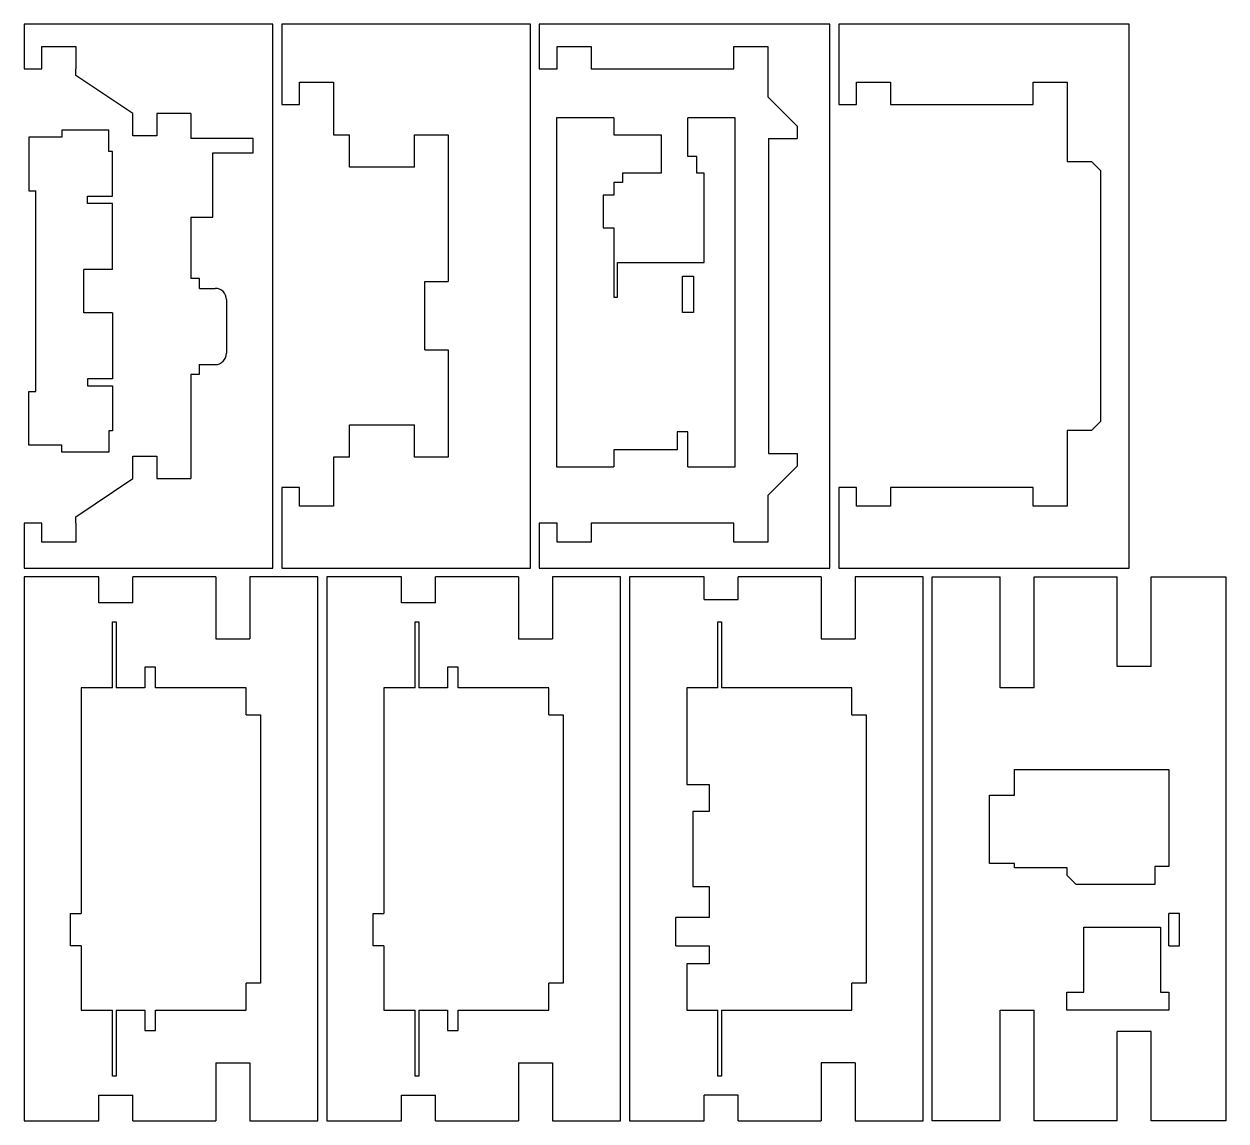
# Model space of a CAD drawing. Header units: millimetres. Extents: x 38 to 710, y -232 to 381.
import ezdxf

# ---------------------------------------------------------------- set-up
doc = ezdxf.new("R2010")
doc.units = ezdxf.units.MM
for name, color, linetype in [('Default', 7, 'Continuous'), ('HOTEND_HOLDER', 7, 'Continuous'), ('LOWER_HALF_1', 7, 'Continuous'), ('LOWER_HALF_2', 7, 'Continuous'), ('RING_1', 7, 'Continuous'), ('RING_2', 7, 'Continuous'), ('RING_3', 7, 'Continuous'), ('UPPER_HALF_1', 7, 'Continuous'), ('UPPER_HALF_2', 7, 'Continuous'), ('Z_BED_MIDDLE', 7, 'Continuous')]:
    doc.layers.add(name, color=color, linetype=linetype)

# ---------------------------------------------------------------- blocks, each defined once
blk = doc.blocks.new('SE')
at = {"layer": 'UPPER_HALF_1', "color": 7, "linetype": 'Continuous'}
for p, q in [((177.16, 381), (38.1, 381)), ((38.1, 381), (38.1, 356)), ((177.16, 77), (177.16, 381)), ((48.1, 368.5), (67.1, 368.5)), ((48.1, 356), (48.1, 368.5)), ((67.1, 368.5), (67.1, 356)), ((38.1, 356), (48.1, 356)), ((67.1, 352.33), (67.1, 356)), ((99.02, 331), (67.1, 352.33)), ((99.02, 318.5), (99.02, 331)), ((131.28, 331), (112.28, 331)), ((112.28, 331), (112.28, 318.5)), ((131.28, 331), (131.28, 317)), ((112.28, 318.5), (99.02, 318.5)), ((166.16, 317), (131.28, 317)), ((166.16, 309), (166.16, 317)), ((143.72, 273), (143.72, 309)), ((143.72, 309), (166.16, 309)), ((131.28, 273), (131.28, 238.8)), ((131.28, 273), (143.72, 273)), ((136.18, 238.8), (131.28, 238.8)), ((136.16, 233.3), (136.18, 238.8)), ((136.16, 233.3), (145.02, 233.3)), ((151.32, 227), (151.32, 197)), ((136.04, 190.7), (136.02, 185.2)), ((136.04, 190.7), (145.02, 190.7)), ((131.28, 185.2), (131.28, 127)), ((136.02, 185.2), (131.28, 185.2)), ((99.02, 127), (99.02, 139.5)), ((99.02, 139.5), (112.28, 139.5)), ((112.28, 139.5), (112.28, 127)), ((67.1, 105.67), (99.02, 127)), ((112.28, 127), (131.28, 127)), ((38.1, 102), (38.1, 77)), ((48.1, 102), (38.1, 102)), ((48.1, 91.49), (48.1, 102)), ((67.1, 102), (67.1, 105.67)), ((67.1, 102), (67.1, 91.49)), ((67.1, 91.49), (48.1, 91.49)), ((38.1, 77), (177.16, 77))]:
    blk.add_line(p, q, dxfattribs=at)
for centre, start, end in [((145.02, 227), 0, 90), ((145.02, 197), 270, 0)]:
    blk.add_arc(centre, 6.3, start, end, dxfattribs=at)
blk = doc.blocks.new('SE1')
at = {"layer": 'UPPER_HALF_2', "color": 7, "linetype": 'Continuous'}
for p, q in [((321.22, 381), (182.16, 381)), ((182.16, 381), (182.16, 336)), ((321.22, 77), (321.22, 381)), ((192.16, 348.5), (211.16, 348.5)), ((192.16, 336), (192.16, 348.5)), ((211.16, 348.5), (211.16, 319)), ((182.16, 336), (192.16, 336)), ((211.16, 319), (220.16, 319)), ((220.16, 301), (220.16, 319)), ((256.34, 301), (256.34, 319)), ((256.34, 319), (275.34, 319)), ((275.34, 319), (275.34, 237.12)), ((256.34, 301), (220.16, 301)), ((262.16, 237.12), (275.34, 237.12)), ((262.16, 199), (262.16, 237.12)), ((262.16, 199), (275.34, 199)), ((275.34, 199), (275.34, 139)), ((220.16, 139), (220.16, 157)), ((220.16, 157), (256.34, 157)), ((256.34, 139), (256.34, 157)), ((211.16, 139), (211.16, 111.49)), ((220.16, 139), (211.16, 139)), ((275.34, 139), (256.34, 139)), ((182.16, 122), (182.16, 77)), ((192.16, 122), (182.16, 122)), ((192.16, 111.49), (192.16, 122)), ((211.16, 111.49), (192.16, 111.49)), ((182.16, 77), (321.22, 77))]:
    blk.add_line(p, q, dxfattribs=at)
blk = doc.blocks.new('SE2')
at = {"layer": 'LOWER_HALF_1', "color": 7, "linetype": 'Continuous'}
for p, q in [((488.61, 381), (326.22, 381)), ((326.22, 381), (326.22, 356)), ((488.61, 77), (488.61, 381)), ((336.22, 368.5), (355.22, 368.5)), ((336.22, 356), (336.22, 368.5)), ((355.22, 368.5), (355.22, 356)), ((434.93, 368.5), (453.93, 368.5)), ((434.93, 356), (434.93, 368.5)), ((453.93, 368.5), (453.93, 340.4)), ((326.22, 356), (336.22, 356)), ((355.22, 356), (434.93, 356)), ((453.93, 340.4), (470.34, 324)), ((470.34, 324), (470.34, 317)), ((454.34, 317), (454.34, 141)), ((454.34, 317), (470.34, 317)), ((454.34, 141), (470.34, 141)), ((470.34, 141), (470.34, 134)), ((453.93, 117.59), (470.34, 134)), ((453.93, 117.59), (453.93, 91.49)), ((326.22, 102), (326.22, 77)), ((336.22, 102), (326.22, 102)), ((336.22, 91.49), (336.22, 102)), ((355.22, 102), (355.22, 91.49)), ((434.93, 102), (355.22, 102)), ((434.93, 91.49), (434.93, 102)), ((355.22, 91.49), (336.22, 91.49)), ((453.93, 91.49), (434.93, 91.49)), ((326.22, 77), (488.61, 77))]:
    blk.add_line(p, q, dxfattribs=at)
blk = doc.blocks.new('SE3')
at = {"layer": 'LOWER_HALF_2', "color": 7, "linetype": 'Continuous'}
for p, q in [((656, 381), (493.61, 381)), ((493.61, 381), (493.61, 336)), ((656, 77), (656, 381)), ((503.61, 348.5), (522.61, 348.5)), ((503.61, 336), (503.61, 348.5)), ((522.61, 348.5), (522.61, 336)), ((602.32, 348.5), (621.32, 348.5)), ((602.32, 336), (602.32, 348.5)), ((621.32, 348.5), (621.32, 304)), ((493.61, 336), (503.61, 336)), ((522.61, 336), (602.32, 336)), ((635.23, 304), (621.32, 304)), ((640.23, 299), (635.23, 304)), ((640.23, 159), (640.23, 299)), ((635.23, 154), (640.23, 159)), ((621.32, 154), (621.32, 111.49)), ((621.32, 154), (635.23, 154)), ((493.61, 122), (493.61, 77)), ((503.61, 122), (493.61, 122)), ((503.61, 111.49), (503.61, 122)), ((522.61, 122), (522.61, 111.49)), ((602.32, 122), (522.61, 122)), ((602.32, 111.49), (602.32, 122)), ((522.61, 111.49), (503.61, 111.49)), ((621.32, 111.49), (602.32, 111.49)), ((493.61, 77), (656, 77))]:
    blk.add_line(p, q, dxfattribs=at)
blk = doc.blocks.new('SE4')
at = {"layer": 'RING_2', "color": 7, "linetype": 'Continuous'}
for p, q in [((38.1, 72), (38.1, -232)), ((79.84, 72), (38.1, 72)), ((79.84, 57.5), (79.84, 72)), ((98.84, 57.5), (98.84, 72)), ((145.36, 72), (98.84, 72)), ((145.36, 72), (145.36, 37.5)), ((202.36, 72), (164.36, 72)), ((164.36, 72), (164.36, 37.5)), ((202.36, -232), (202.36, 72)), ((98.84, 57.5), (79.84, 57.5)), ((87.6, 10), (87.6, 47)), ((87.6, 47), (89.6, 47)), ((89.6, 47), (89.6, 10)), ((145.36, 37.5), (164.36, 37.5)), ((111.6, 21.5), (105.6, 21.5)), ((105.6, 21.5), (105.6, 10)), ((111.6, 10), (111.6, 21.5)), ((70.1, 10), (70.1, -115.98)), ((87.6, 10), (70.1, 10)), ((105.6, 10), (89.6, 10)), ((162.36, 10), (111.6, 10)), ((162.36, -5), (162.36, 10)), ((162.36, -5), (170.36, -5)), ((170.36, -5), (170.36, -155)), ((64.1, -115.98), (70.1, -115.98)), ((64.1, -134.23), (64.1, -115.98)), ((70.1, -134.23), (64.1, -134.23)), ((70.1, -134.23), (70.1, -170)), ((162.36, -170), (162.36, -155)), ((170.36, -155), (162.36, -155)), ((70.1, -170), (87.6, -170)), ((87.6, -207), (87.6, -170)), ((89.6, -170), (105.6, -170)), ((89.6, -170), (89.6, -207)), ((105.6, -170), (105.6, -181.5)), ((111.6, -170), (162.36, -170)), ((111.6, -181.5), (111.6, -170)), ((105.6, -181.5), (111.6, -181.5)), ((145.36, -199.51), (145.36, -232)), ((145.36, -199.51), (164.36, -199.51)), ((164.36, -199.51), (164.36, -232)), ((89.6, -207), (87.6, -207)), ((79.84, -232), (79.84, -217.51)), ((79.84, -217.51), (98.84, -217.51)), ((98.84, -232), (98.84, -217.51)), ((38.1, -232), (79.84, -232)), ((98.84, -232), (145.36, -232)), ((164.36, -232), (202.36, -232))]:
    blk.add_line(p, q, dxfattribs=at)
blk = doc.blocks.new('SE5')
at = {"layer": 'RING_2', "color": 7, "linetype": 'Continuous'}
for p, q in [((207.36, 72), (207.36, -232)), ((249.1, 72), (207.36, 72)), ((249.1, 57.5), (249.1, 72)), ((268.1, 57.5), (268.1, 72)), ((314.62, 72), (268.1, 72)), ((314.62, 72), (314.62, 37.5)), ((371.62, 72), (333.62, 72)), ((333.62, 72), (333.62, 37.5)), ((371.62, -232), (371.62, 72)), ((268.1, 57.5), (249.1, 57.5)), ((256.86, 10), (256.86, 47)), ((256.86, 47), (258.86, 47)), ((258.86, 47), (258.86, 10)), ((314.62, 37.5), (333.62, 37.5)), ((280.86, 21.5), (274.86, 21.5)), ((274.86, 21.5), (274.86, 10)), ((280.86, 10), (280.86, 21.5)), ((239.36, 10), (239.36, -115.98)), ((256.86, 10), (239.36, 10)), ((274.86, 10), (258.86, 10)), ((331.62, 10), (280.86, 10)), ((331.62, -5), (331.62, 10)), ((331.62, -5), (339.62, -5)), ((339.62, -5), (339.62, -155)), ((233.36, -115.98), (239.36, -115.98)), ((233.36, -134.23), (233.36, -115.98)), ((239.36, -134.23), (233.36, -134.23)), ((239.36, -134.23), (239.36, -170)), ((331.62, -170), (331.62, -155)), ((339.62, -155), (331.62, -155)), ((239.36, -170), (256.86, -170)), ((256.86, -207), (256.86, -170)), ((258.86, -170), (274.86, -170)), ((258.86, -170), (258.86, -207)), ((274.86, -170), (274.86, -181.5)), ((280.86, -170), (331.62, -170)), ((280.86, -181.5), (280.86, -170)), ((274.86, -181.5), (280.86, -181.5)), ((314.62, -199.51), (314.62, -232)), ((314.62, -199.51), (333.62, -199.51)), ((333.62, -199.51), (333.62, -232)), ((258.86, -207), (256.86, -207)), ((249.1, -232), (249.1, -217.51)), ((249.1, -217.51), (268.1, -217.51)), ((268.1, -232), (268.1, -217.51)), ((207.36, -232), (249.1, -232)), ((268.1, -232), (314.62, -232)), ((333.62, -232), (371.62, -232))]:
    blk.add_line(p, q, dxfattribs=at)
blk = doc.blocks.new('SE6')
at = {"layer": 'RING_1', "color": 7, "linetype": 'Continuous'}
for p, q in [((376.62, 72), (376.62, -232)), ((418.36, 72), (376.62, 72)), ((418.36, 59.5), (418.36, 72)), ((437.36, 59.5), (437.36, 72)), ((483.88, 72), (437.36, 72)), ((483.88, 72), (483.88, 37.5)), ((540.88, 72), (502.88, 72)), ((502.88, 72), (502.88, 37.5)), ((540.88, -232), (540.88, 72)), ((418.36, 59.5), (437.36, 59.5)), ((426.12, 10), (426.12, 47)), ((426.12, 47), (428.12, 47)), ((428.12, 47), (428.12, 10)), ((483.88, 37.5), (502.88, 37.5)), ((408.62, 10), (408.62, -44)), ((426.12, 10), (408.62, 10)), ((500.88, 10), (428.12, 10)), ((500.88, -5), (500.88, 10)), ((500.88, -5), (508.88, -5)), ((508.88, -5), (508.88, -155)), ((408.62, -44), (421.12, -44)), ((421.12, -44), (421.12, -59)), ((421.12, -59), (412.12, -59)), ((412.12, -59), (412.12, -101)), ((412.12, -101), (421.12, -101)), ((421.12, -101), (421.12, -118.23)), ((421.12, -118.23), (402.62, -118.23)), ((402.62, -134.23), (402.62, -118.23)), ((402.62, -134.23), (421.12, -134.23)), ((421.12, -134.23), (421.12, -144.23)), ((408.62, -144.23), (408.62, -170)), ((421.12, -144.23), (408.62, -144.23)), ((500.88, -170), (500.88, -155)), ((508.88, -155), (500.88, -155)), ((408.62, -170), (426.12, -170)), ((426.12, -207), (426.12, -170)), ((428.12, -170), (500.88, -170)), ((428.12, -170), (428.12, -207)), ((483.88, -199.51), (483.88, -232)), ((502.88, -199.51), (483.88, -199.51)), ((502.88, -199.51), (502.88, -232)), ((428.12, -207), (426.12, -207)), ((418.36, -232), (418.36, -217.51)), ((437.36, -217.51), (418.36, -217.51)), ((437.36, -232), (437.36, -217.51)), ((376.62, -232), (418.36, -232)), ((437.36, -232), (483.88, -232)), ((502.88, -232), (540.88, -232))]:
    blk.add_line(p, q, dxfattribs=at)
blk = doc.blocks.new('SE7')
at = {"layer": 'Z_BED_MIDDLE', "color": 7, "linetype": 'Continuous'}
for p, q in [((59.27, 317.74), (40.77, 317.74)), ((40.77, 317.74), (40.77, 287.74)), ((85.53, 321.74), (59.27, 321.74)), ((59.27, 321.74), (59.27, 317.74)), ((85.53, 309.75), (85.53, 321.74)), ((87.53, 309.75), (85.53, 309.75)), ((87.53, 284.74), (87.53, 309.75)), ((40.77, 287.74), (44.77, 287.74)), ((44.77, 175.74), (44.77, 287.74)), ((73.53, 280.71), (73.53, 284.74)), ((73.53, 284.74), (87.53, 284.74)), ((87.53, 280.71), (73.53, 280.71)), ((87.53, 243.89), (87.53, 280.71)), ((71.53, 219.59), (71.53, 243.89)), ((87.53, 243.89), (71.53, 243.89)), ((87.53, 219.59), (71.53, 219.59)), ((87.53, 219.59), (87.53, 182.77)), ((87.53, 182.77), (73.53, 182.77)), ((73.53, 182.77), (73.53, 178.74)), ((40.77, 145.74), (40.77, 175.74)), ((40.77, 175.74), (44.77, 175.74)), ((73.53, 178.74), (87.53, 178.74)), ((87.53, 178.74), (87.53, 153.73)), ((87.53, 153.73), (85.53, 153.73)), ((85.53, 153.73), (85.53, 141.74)), ((59.27, 145.74), (40.77, 145.74)), ((59.27, 141.74), (59.27, 145.74)), ((85.53, 141.74), (59.27, 141.74))]:
    blk.add_line(p, q, dxfattribs=at)
blk = doc.blocks.new('SE8')
at = {"layer": 'HOTEND_HOLDER', "color": 7, "linetype": 'Continuous'}
for p, q in [((335.84, 328.63), (335.84, 133.63)), ((367.84, 328.63), (335.84, 328.63)), ((367.84, 328.63), (367.84, 319.13)), ((435.66, 328.63), (409.34, 328.63)), ((409.34, 306.98), (409.34, 328.63)), ((435.66, 133.63), (435.66, 328.63)), ((367.84, 319.13), (394.34, 319.13)), ((394.34, 319.13), (394.34, 297.73)), ((414.34, 306.98), (409.34, 306.98)), ((414.34, 297.73), (414.34, 306.98)), ((394.34, 297.73), (372.72, 297.73)), ((372.72, 297.73), (372.72, 292.36)), ((418.34, 297.73), (414.34, 297.73)), ((418.34, 247.73), (418.34, 297.73)), ((367.84, 292.36), (367.84, 285.34)), ((372.72, 292.36), (367.84, 292.36)), ((361.84, 285.36), (361.84, 267.11)), ((367.84, 285.34), (361.84, 285.36)), ((361.84, 267.11), (367.84, 267.11)), ((367.84, 267.11), (367.84, 228.36)), ((369.84, 247.73), (418.34, 247.73)), ((369.84, 228.36), (369.84, 247.73)), ((406.34, 219.88), (406.34, 240.13)), ((406.34, 240.13), (412.34, 240.13)), ((412.34, 240.13), (412.34, 219.88)), ((367.84, 228.36), (369.84, 228.36)), ((412.34, 219.88), (406.34, 219.88)), ((404.84, 153.12), (403.34, 153.13)), ((403.34, 153.13), (403.34, 143.13)), ((409.34, 153.12), (404.84, 153.12)), ((409.34, 133.63), (409.34, 153.12)), ((367.84, 143.13), (367.84, 133.63)), ((403.34, 143.13), (367.84, 143.13)), ((335.84, 133.63), (367.84, 133.63)), ((409.34, 133.63), (435.66, 133.63))]:
    blk.add_line(p, q, dxfattribs=at)
blk = doc.blocks.new('SE9')
at = {"layer": 'RING_3', "color": 7, "linetype": 'Continuous'}
for p, q in [((545.88, 72), (583.88, 72)), ((545.88, -232), (545.88, 72)), ((583.88, 10), (583.88, 72)), ((602.88, 72), (649.4, 72)), ((602.88, 10), (602.88, 72)), ((649.4, 22), (649.4, 72)), ((668.4, 72), (710.14, 72)), ((668.4, 22), (668.4, 72)), ((710.14, 72), (710.14, -232)), ((668.4, 22), (649.4, 22)), ((602.88, 10), (583.88, 10)), ((591.88, -35.51), (678.14, -35.51)), ((591.88, -50), (591.88, -35.51)), ((678.14, -35.51), (678.14, -89.8)), ((577.88, -88.13), (577.88, -50)), ((577.88, -50), (591.88, -50)), ((591.88, -88.13), (577.88, -88.13)), ((591.88, -90.5), (591.88, -88.13)), ((621.43, -90.5), (591.88, -90.5)), ((621.43, -94.8), (621.43, -90.5)), ((678.14, -89.8), (670.43, -89.8)), ((670.43, -89.8), (670.43, -99.8)), ((626.43, -99.8), (621.43, -94.8)), ((670.43, -99.8), (626.43, -99.8)), ((684.14, -115.98), (678.14, -115.98)), ((678.14, -134.23), (678.14, -115.98)), ((684.14, -134.23), (684.14, -115.98)), ((630.74, -160), (630.74, -123.8)), ((630.74, -123.8), (673.54, -123.8)), ((673.54, -123.8), (673.54, -160)), ((678.14, -134.23), (684.14, -134.23)), ((621.25, -170), (621.25, -160)), ((621.25, -160), (630.74, -160)), ((673.54, -160), (678.14, -160)), ((678.14, -160), (678.14, -170)), ((583.88, -170), (602.88, -170)), ((583.88, -232), (583.88, -170)), ((602.88, -232), (602.88, -170)), ((678.14, -170), (621.25, -170)), ((649.4, -232), (649.4, -182)), ((668.4, -182), (649.4, -182)), ((668.4, -232), (668.4, -182)), ((583.88, -232), (545.88, -232)), ((649.4, -232), (602.88, -232)), ((710.14, -232), (668.4, -232))]:
    blk.add_line(p, q, dxfattribs=at)

msp = doc.modelspace()

# ---------------------------------------------------------------- block references
at = {"layer": 'Default'}
for name in ['SE', 'SE1', 'SE2', 'SE3', 'SE8', 'SE7', 'SE4', 'SE5', 'SE6', 'SE9']:
    msp.add_blockref(name, (0, 0), dxfattribs=at)

doc.saveas('drawing.dxf')
